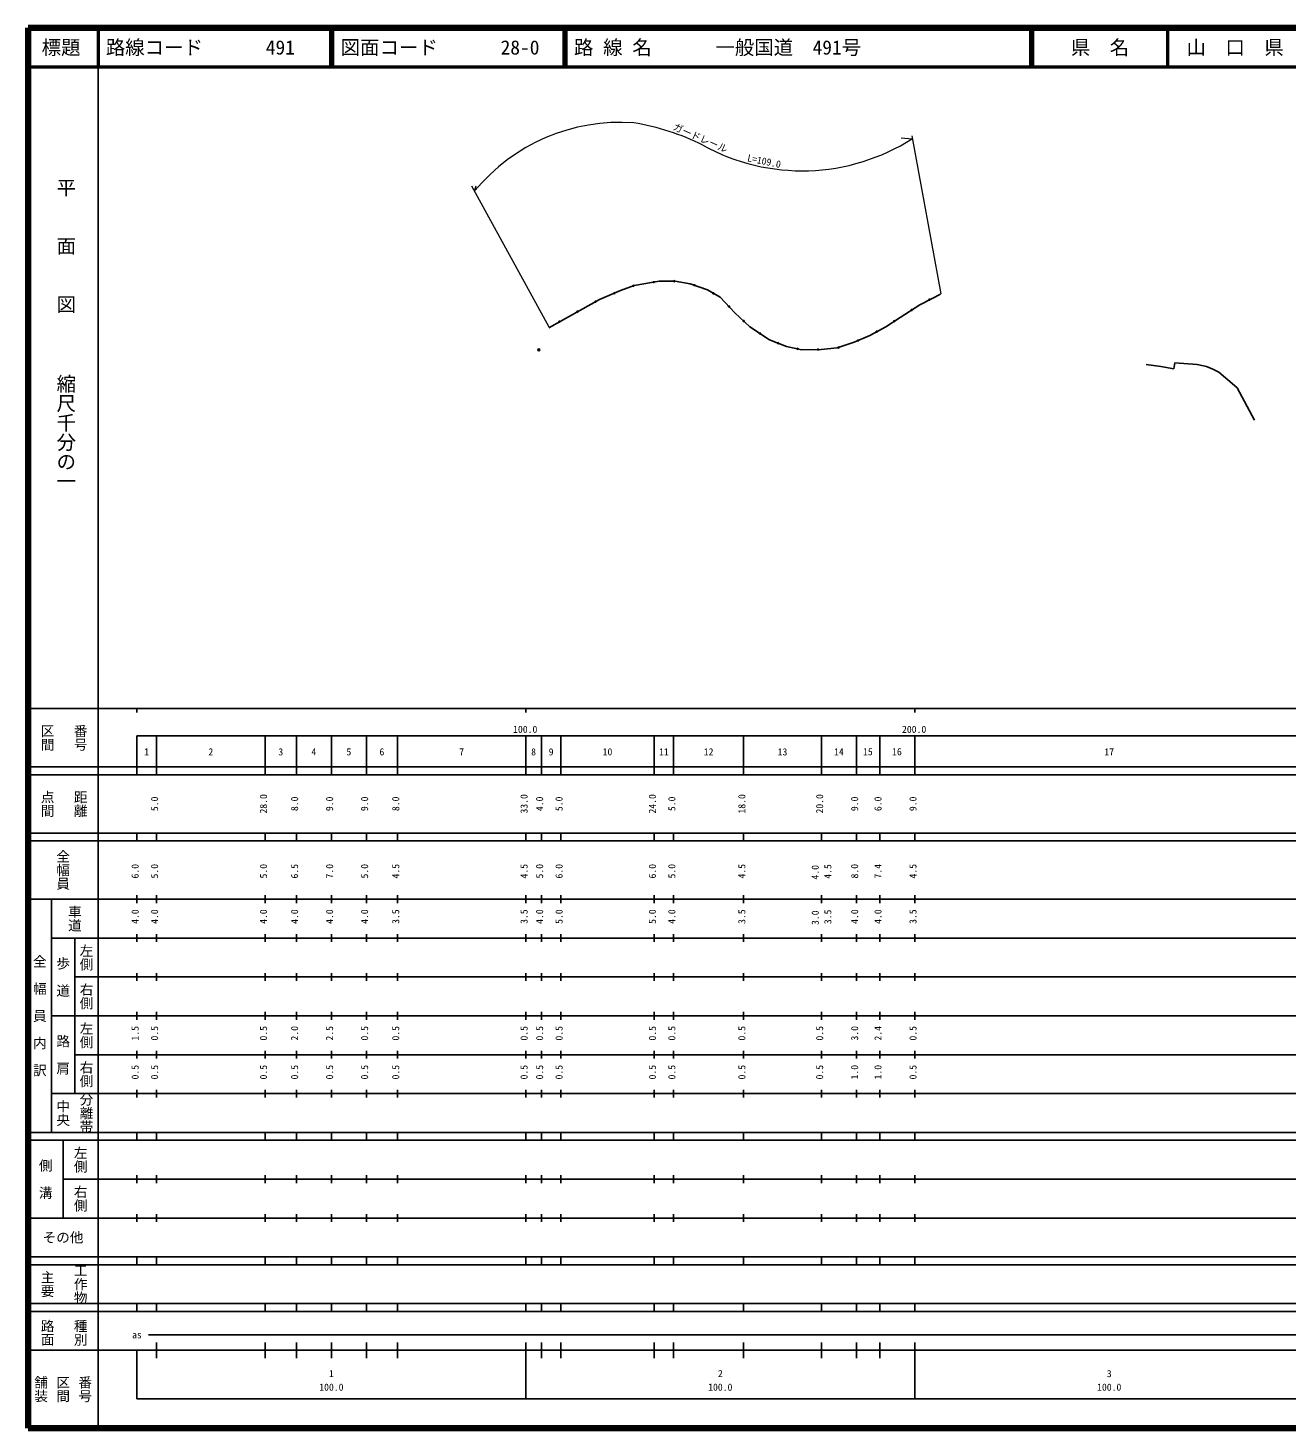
# Model space of a CAD drawing. Units: millimetres on the paper, with parts at other scales. Extents: x 40 to 680, y 20 to 380.
# Drawn here: x 40 to 363.7, y 20 to 380 of the extents above; entities that cross this region are included whole.
import ezdxf
from ezdxf.enums import TextEntityAlignment as Align

# ---------------------------------------------------------------- set-up
doc = ezdxf.new("R2010")
doc.units = ezdxf.units.MM
doc.header["$PDMODE"] = 32
doc.header["$PDSIZE"] = 0.5
for name, color, linetype, lineweight in [('M-BGD', 7, 'Continuous', 25), ('M-STR-HTXT', 7, 'Continuous', 13), ('M-TTL', 2, 'Continuous', 140), ('M-TTL-BAND', 7, 'Continuous', 25), ('M-TTL-LINE', 7, 'Continuous', 50), ('M-TTL-TXT', 7, 'Continuous', 13)]:
    doc.layers.add(name, color=color, linetype=linetype, lineweight=lineweight)
doc.layers.add('M-OTRS', color=6, linetype='Continuous')
doc.styles.add('@ＭＳ ゴシック', font='')
doc.styles.add('ＭＳ ゴシック', font='')
doc.styles.get('@ＭＳ ゴシック').set_extended_font_data('@MS Gothic')
doc.styles.get('ＭＳ ゴシック').set_extended_font_data('MS Gothic')

msp = doc.modelspace()

# ---------------------------------------------------------------- linework, layer by layer
at = {"layer": 'M-BGD'}
for p, q in [((192.327, 312.513), (195.854, 313.778)), ((195.854, 313.778), (202.308, 314.909)), ((202.308, 314.909), (206.367, 314.909)), ((206.367, 314.909), (210.293, 314.243)), ((210.293, 314.243), (214.751, 312.646)), ((173.896, 302.932), (186.938, 310.184)), ((186.938, 310.184), (192.327, 312.513)), ((214.751, 312.646), (217.945, 310.783)), ((217.945, 310.783), (221.738, 306.791)), ((269.313, 308.854), (272.44, 310.451)), ((272.44, 310.451), (274.636, 311.582)), ((221.738, 306.791), (225.597, 303.198)), ((264.256, 305.593), (269.313, 308.854)), ((225.597, 303.198), (230.654, 299.804)), ((256.471, 300.936), (260.53, 303.198)), ((260.53, 303.198), (264.256, 305.593)), ((230.654, 299.804), (235.046, 298.074)), ((248.087, 297.742), (252.412, 299.206)), ((252.412, 299.206), (256.471, 300.936)), ((235.046, 298.074), (238.971, 297.276)), ((238.971, 297.276), (243.895, 297.342)), ((243.895, 297.342), (248.087, 297.742)), ((331.242, 292.923), (327.509, 293.502)), ((334.588, 292.344), (331.242, 292.923)), ((334.588, 292.344), (334.864, 293.875)), ((340.605, 293.502), (334.864, 293.875)), ((340.605, 293.502), (343.018, 292.988)), ((343.018, 292.988), (344.672, 292.3)), ((344.672, 292.3), (346.217, 291.463)), ((346.217, 291.463), (350.232, 288.038)), ((350.232, 288.038), (350.891, 287.507)), ((350.891, 287.507), (355.373, 279.2))]:
    msp.add_line(p, q, dxfattribs=at)
for centre, start, end in [((195.699, 313.722), 0, 180), ((195.699, 313.722), 180, 0), ((200.912, 314.664), 0, 180), ((200.912, 314.664), 180, 0), ((206.191, 314.909), 0, 180), ((206.191, 314.909), 180, 0), ((211.368, 313.858), 0, 180), ((211.368, 313.858), 180, 0), ((185.935, 309.627), 0, 180), ((185.935, 309.627), 180, 0), ((190.75, 311.832), 0, 180), ((190.75, 311.832), 180, 0), ((216.225, 311.787), 0, 180), ((216.225, 311.787), 180, 0), ((271.812, 310.13), 0, 180), ((271.812, 310.13), 180, 0), ((181.303, 307.051), 0, 180), ((181.303, 307.051), 180, 0), ((220.224, 308.384), 0, 180), ((220.224, 308.384), 180, 0), ((267.217, 307.502), 0, 180), ((267.217, 307.502), 180, 0), ((176.671, 304.475), 0, 180), ((176.671, 304.475), 180, 0), ((224.008, 304.677), 0, 180), ((224.008, 304.677), 180, 0), ((262.761, 304.632), 0, 180), ((262.761, 304.632), 180, 0), ((228.195, 301.454), 0, 180), ((228.195, 301.454), 180, 0), ((232.83, 298.947), 0, 180), ((232.83, 298.947), 180, 0), ((253.435, 299.641), 0, 180), ((253.435, 299.641), 180, 0), ((258.217, 301.909), 0, 180), ((258.217, 301.909), 180, 0), ((237.906, 297.493), 0, 180), ((237.906, 297.493), 180, 0), ((243.184, 297.333), 0, 180), ((243.184, 297.333), 180, 0), ((248.445, 297.863), 0, 180), ((248.445, 297.863), 180, 0)]:
    msp.add_arc(centre, 0.15, start, end, dxfattribs=at)
at = {"layer": 'M-OTRS'}
msp.add_point((171.336, 297.245), dxfattribs=at)
at = {"layer": 'M-STR-HTXT'}
for p, q in [((267.419, 351.431), (264.514, 351.676)), ((267.26, 352.299), (274.699, 311.621)), ((173.971, 303.102), (154.142, 339.299)), ((154.806, 338.088), (155.199, 339.395))]:
    msp.add_line(p, q, dxfattribs=at)
for centre, radius, start, end in [((192.265, 307.167), 48.573, 85.89101, 140.46206), ((185.865, 294.74), 61.672, 63.3496, 80.78055), ((239.041, 396.058), 52.775, 241.08947, 302.55714)]:
    msp.add_arc(centre, radius, start, end, dxfattribs=at)
at = {"layer": 'M-TTL'}
for p, q in [((40, 380), (40, 20)), ((680, 380), (40, 380)), ((40, 20), (680, 20))]:
    msp.add_line(p, q, dxfattribs=at)
at = {"layer": 'M-TTL-BAND'}
for p, q in [((58, 370), (58, 20)), ((40, 205), (579, 205)), ((68, 205), (68, 204)), ((168, 205), (168, 204)), ((268, 205), (268, 204)), ((68, 198), (579, 198)), ((68, 198), (68, 188)), ((73, 188), (73, 198)), ((101, 188), (101, 198)), ((109, 188), (109, 198)), ((118, 188), (118, 198)), ((127, 188), (127, 198)), ((135, 188), (135, 198)), ((168, 188), (168, 198)), ((172, 188), (172, 198)), ((177, 188), (177, 198)), ((201, 188), (201, 198)), ((206, 188), (206, 198)), ((224, 188), (224, 198)), ((244, 188), (244, 198)), ((253, 188), (253, 198)), ((259, 188), (259, 198)), ((268, 188), (268, 198)), ((40, 190), (579, 190)), ((40, 188), (579, 188)), ((40, 173), (579, 173)), ((68, 171), (68, 173)), ((73, 171), (73, 173)), ((101, 171), (101, 173)), ((109, 171), (109, 173)), ((118, 171), (118, 173)), ((127, 171), (127, 173)), ((135, 171), (135, 173)), ((168, 171), (168, 173)), ((172, 171), (172, 173)), ((177, 171), (177, 173)), ((201, 171), (201, 173)), ((206, 171), (206, 173)), ((224, 171), (224, 173)), ((244, 171), (244, 173)), ((253, 171), (253, 173)), ((259, 171), (259, 173)), ((268, 171), (268, 173)), ((40, 171), (579, 171)), ((40, 156), (579, 156)), ((46, 96), (46, 156)), ((68, 155), (68, 157)), ((73, 155), (73, 157)), ((101, 155), (101, 157)), ((109, 155), (109, 157)), ((118, 155), (118, 157)), ((127, 155), (127, 157)), ((135, 155), (135, 157)), ((168, 155), (168, 157)), ((172, 155), (172, 157)), ((177, 155), (177, 157)), ((201, 155), (201, 157)), ((206, 155), (206, 157)), ((224, 155), (224, 157)), ((244, 155), (244, 157)), ((253, 155), (253, 157)), ((259, 155), (259, 157)), ((268, 155), (268, 157)), ((46, 146), (579, 146)), ((52, 146), (52, 106)), ((68, 145), (68, 147)), ((73, 145), (73, 147)), ((101, 145), (101, 147)), ((109, 145), (109, 147)), ((118, 145), (118, 147)), ((127, 145), (127, 147)), ((135, 145), (135, 147)), ((168, 145), (168, 147)), ((172, 145), (172, 147)), ((177, 145), (177, 147)), ((201, 145), (201, 147)), ((206, 145), (206, 147)), ((224, 145), (224, 147)), ((244, 145), (244, 147)), ((253, 145), (253, 147)), ((259, 145), (259, 147)), ((268, 145), (268, 147)), ((68, 135), (68, 137)), ((73, 135), (73, 137)), ((101, 135), (101, 137)), ((109, 135), (109, 137)), ((118, 135), (118, 137)), ((127, 135), (127, 137)), ((135, 135), (135, 137)), ((168, 135), (168, 137)), ((172, 135), (172, 137)), ((177, 135), (177, 137)), ((201, 135), (201, 137)), ((206, 135), (206, 137)), ((224, 135), (224, 137)), ((244, 135), (244, 137)), ((253, 135), (253, 137)), ((259, 135), (259, 137)), ((268, 135), (268, 137)), ((52, 136), (579, 136)), ((46, 126), (579, 126)), ((68, 125), (68, 127)), ((73, 125), (73, 127)), ((101, 125), (101, 127)), ((109, 125), (109, 127)), ((118, 125), (118, 127)), ((127, 125), (127, 127)), ((135, 125), (135, 127)), ((168, 125), (168, 127)), ((172, 125), (172, 127)), ((177, 125), (177, 127)), ((201, 125), (201, 127)), ((206, 125), (206, 127)), ((224, 125), (224, 127)), ((244, 125), (244, 127)), ((253, 125), (253, 127)), ((259, 125), (259, 127)), ((268, 125), (268, 127)), ((52, 116), (579, 116)), ((68, 115), (68, 117)), ((73, 115), (73, 117)), ((101, 115), (101, 117)), ((109, 115), (109, 117)), ((118, 115), (118, 117)), ((127, 115), (127, 117)), ((135, 115), (135, 117)), ((168, 115), (168, 117)), ((172, 115), (172, 117)), ((177, 115), (177, 117)), ((201, 115), (201, 117)), ((206, 115), (206, 117)), ((224, 115), (224, 117)), ((244, 115), (244, 117)), ((253, 115), (253, 117)), ((259, 115), (259, 117)), ((268, 115), (268, 117)), ((46, 106), (579, 106)), ((68, 105), (68, 107)), ((73, 105), (73, 107)), ((101, 105), (101, 107)), ((109, 105), (109, 107)), ((118, 105), (118, 107)), ((127, 105), (127, 107)), ((135, 105), (135, 107)), ((168, 105), (168, 107)), ((172, 105), (172, 107)), ((177, 105), (177, 107)), ((201, 105), (201, 107)), ((206, 105), (206, 107)), ((224, 105), (224, 107)), ((244, 105), (244, 107)), ((253, 105), (253, 107)), ((259, 105), (259, 107)), ((268, 105), (268, 107)), ((40, 96), (579, 96)), ((40, 94), (579, 94)), ((49, 94), (49, 74)), ((68, 94), (68, 96)), ((73, 94), (73, 96)), ((101, 94), (101, 96)), ((109, 94), (109, 96)), ((118, 94), (118, 96)), ((127, 94), (127, 96)), ((135, 94), (135, 96)), ((168, 94), (168, 96)), ((172, 94), (172, 96)), ((177, 94), (177, 96)), ((201, 94), (201, 96)), ((206, 94), (206, 96)), ((224, 94), (224, 96)), ((244, 94), (244, 96)), ((253, 94), (253, 96)), ((259, 94), (259, 96)), ((268, 94), (268, 96)), ((49, 84), (579, 84)), ((68, 83), (68, 85)), ((73, 83), (73, 85)), ((101, 83), (101, 85)), ((109, 83), (109, 85)), ((118, 83), (118, 85)), ((127, 83), (127, 85)), ((135, 83), (135, 85)), ((168, 83), (168, 85)), ((172, 83), (172, 85)), ((177, 83), (177, 85)), ((201, 83), (201, 85)), ((206, 83), (206, 85)), ((224, 83), (224, 85)), ((244, 83), (244, 85)), ((253, 83), (253, 85)), ((259, 83), (259, 85)), ((268, 83), (268, 85)), ((40, 74), (579, 74)), ((68, 73), (68, 75)), ((73, 73), (73, 75)), ((101, 73), (101, 75)), ((109, 73), (109, 75)), ((118, 73), (118, 75)), ((127, 73), (127, 75)), ((135, 73), (135, 75)), ((168, 73), (168, 75)), ((172, 73), (172, 75)), ((177, 73), (177, 75)), ((201, 73), (201, 75)), ((206, 73), (206, 75)), ((224, 73), (224, 75)), ((244, 73), (244, 75)), ((253, 73), (253, 75)), ((259, 73), (259, 75)), ((268, 73), (268, 75)), ((40, 64), (579, 64)), ((40, 62), (579, 62)), ((68, 62), (68, 64)), ((73, 62), (73, 64)), ((101, 62), (101, 64)), ((109, 62), (109, 64)), ((118, 62), (118, 64)), ((127, 62), (127, 64)), ((135, 62), (135, 64)), ((168, 62), (168, 64)), ((172, 62), (172, 64)), ((177, 62), (177, 64)), ((201, 62), (201, 64)), ((206, 62), (206, 64)), ((224, 62), (224, 64)), ((244, 62), (244, 64)), ((253, 62), (253, 64)), ((259, 62), (259, 64)), ((268, 62), (268, 64)), ((40, 52), (579, 52)), ((68, 50), (68, 52)), ((73, 50), (73, 52)), ((101, 50), (101, 52)), ((109, 50), (109, 52)), ((118, 50), (118, 52)), ((127, 50), (127, 52)), ((135, 50), (135, 52)), ((168, 50), (168, 52)), ((172, 50), (172, 52)), ((177, 50), (177, 52)), ((201, 50), (201, 52)), ((206, 50), (206, 52)), ((224, 50), (224, 52)), ((244, 50), (244, 52)), ((253, 50), (253, 52)), ((259, 50), (259, 52)), ((268, 50), (268, 52)), ((40, 50), (579, 50)), ((71, 44), (565, 44)), ((40, 40), (579, 40)), ((68, 40), (68, 27.5)), ((73, 38), (73, 42)), ((101, 38), (101, 42)), ((109, 38), (109, 42)), ((118, 38), (118, 42)), ((127, 38), (127, 42)), ((135, 38), (135, 42)), ((168, 27.5), (168, 42)), ((172, 38), (172, 42)), ((177, 38), (177, 42)), ((201, 38), (201, 42)), ((206, 38), (206, 42)), ((224, 38), (224, 42)), ((244, 38), (244, 42)), ((253, 38), (253, 42)), ((259, 38), (259, 42)), ((268, 27.5), (268, 42)), ((68, 27.5), (579, 27.5))]:
    msp.add_line(p, q, dxfattribs=at)
at = {"layer": 'M-TTL-LINE'}
for p, q in [((58, 380), (58, 370)), ((117.75, 380), (117.75, 370)), ((118.25, 380), (118.25, 370)), ((177.75, 380), (177.75, 370)), ((178.25, 380), (178.25, 370)), ((297.75, 380), (297.75, 370)), ((298.25, 380), (298.25, 370)), ((333, 380), (333, 370)), ((40, 370), (680, 370))]:
    msp.add_line(p, q, dxfattribs=at)

# ---------------------------------------------------------------- texts
at = {"layer": 'M-STR-HTXT', "style": 'ＭＳ ゴシック'}
for s, rotation, p in [('ガードレール', 336.35, (212.868, 351.731)), ('L=109.0', 348.453, (229.285, 345.77))]:
    msp.add_text(s, height=1.833, rotation=rotation, dxfattribs=at).set_placement(p, align=Align.MIDDLE_CENTER)
at = {"layer": 'M-TTL-BAND', "style": '@ＭＳ ゴシック'}
for s, p in [('平\u3000\u3000面\u3000\u3000図', (49.777, 306.475)), ('縮尺千分の一', (49.777, 261.03))]:
    msp.add_text(s, height=3.666, rotation=270, dxfattribs=at).set_placement(p, align=Align.MIDDLE_RIGHT)
for s, p in [('区間', (45, 197.5)), ('番号', (53.5, 197.5)), ('点間', (45, 180.5)), ('距離', (53.5, 180.5)), ('全幅員', (49, 163.5)), ('車道', (52, 151)), ('左側', (55, 141)), ('全\u3000幅\u3000員\u3000内\u3000訳', (43, 126)), ('歩\u3000道', (49, 136)), ('右側', (55, 131)), ('左側', (55, 121)), ('路\u3000肩', (49, 116)), ('右側', (55, 111)), ('分離帯', (55, 101)), ('中央', (49, 101)), ('左側', (53.5, 89)), ('側\u3000溝', (44.5, 84)), ('右側', (53.5, 79)), ('工作物', (53.5, 57)), ('主要', (45, 57)), ('路面', (45, 44.5)), ('種別', (53.5, 44.5)), ('舗装', (43.333, 30)), ('区間', (49, 30)), ('番号', (54.667, 30))]:
    msp.add_text(s, height=2.566, rotation=270, dxfattribs=at).set_placement(p, align=Align.MIDDLE_CENTER)
at = {"layer": 'M-TTL-BAND', "style": 'ＭＳ ゴシック'}
for s, p in [('100.0', (167.844, 198.195)), ('200.0', (267.844, 198.195)), ('1', (70.5, 192.405)), ('2', (87, 192.405)), ('3', (105, 192.405)), ('4', (113.5, 192.405)), ('5', (122.5, 192.405)), ('6', (131, 192.405)), ('7', (151.5, 192.405)), ('8', (170, 192.405)), ('9', (174.5, 192.405)), ('10', (189, 192.405)), ('11', (203.5, 192.405)), ('12', (215, 192.405)), ('13', (234, 192.405)), ('14', (248.5, 192.405)), ('15', (255.952, 192.439)), ('16', (263.417, 192.439)), ('17', (318, 192.405)), ('as', (68, 42.5)), ('1', (118, 32.523)), ('2', (218, 32.523)), ('3', (318, 32.523)), ('100.0', (118, 29.033)), ('100.0', (218, 29.033)), ('100.0', (318, 29.033))]:
    msp.add_text(s, height=1.833, dxfattribs=at).set_placement(p, align=Align.BOTTOM_CENTER)
for s, p in [('5.0', (74, 180.5)), ('28.0', (102, 180.5)), ('8.0', (110, 180.5)), ('9.0', (119, 180.5)), ('9.0', (128, 180.5)), ('8.0', (136, 180.5)), ('33.0', (169, 180.5)), ('4.0', (173, 180.5)), ('5.0', (178, 180.5)), ('24.0', (202, 180.5)), ('5.0', (207, 180.5)), ('18.0', (225, 180.5)), ('20.0', (245, 180.5)), ('9.0', (254, 180.5)), ('6.0', (260, 180.5)), ('9.0', (269, 180.5)), ('6.0', (69, 163.174)), ('5.0', (74, 163.174)), ('5.0', (102, 163.174)), ('6.5', (110, 163.174)), ('7.0', (119, 163.174)), ('5.0', (128, 163.174)), ('4.5', (136, 163.174)), ('4.5', (169, 163.174)), ('5.0', (173, 163.174)), ('6.0', (178, 163.174)), ('6.0', (202, 163.174)), ('5.0', (207, 163.174)), ('4.5', (225, 163.174)), ('4.0', (243.866, 162.896)), ('4.5', (247.106, 163.107)), ('8.0', (254, 163.174)), ('7.4', (260, 163.174)), ('4.5', (269, 163.174)), ('4.0', (69, 151.5)), ('4.0', (74, 151.5)), ('4.0', (102, 151.5)), ('4.0', (110, 151.5)), ('4.0', (119, 151.5)), ('4.0', (128, 151.5)), ('3.5', (136, 151.5)), ('3.5', (169, 151.5)), ('4.0', (173, 151.5)), ('5.0', (178, 151.5)), ('5.0', (202, 151.5)), ('4.0', (207, 151.5)), ('3.5', (225, 151.5)), ('3.0', (243.866, 151.222)), ('3.5', (247.106, 151.433)), ('4.0', (254, 151.5)), ('4.0', (260, 151.5)), ('3.5', (269, 151.5)), ('1.5', (69, 121.5)), ('0.5', (74, 121.5)), ('0.5', (102, 121.5)), ('2.0', (110, 121.5)), ('2.5', (119, 121.5)), ('0.5', (128, 121.5)), ('0.5', (136, 121.5)), ('0.5', (169, 121.5)), ('0.5', (173, 121.5)), ('0.5', (178, 121.5)), ('0.5', (202, 121.5)), ('0.5', (207, 121.5)), ('0.5', (225, 121.5)), ('0.5', (245, 121.5)), ('3.0', (254, 121.5)), ('2.4', (260, 121.5)), ('0.5', (269, 121.5)), ('0.5', (69, 111.5)), ('0.5', (74, 111.5)), ('0.5', (102, 111.5)), ('0.5', (110, 111.5)), ('0.5', (119, 111.5)), ('0.5', (128, 111.5)), ('0.5', (136, 111.5)), ('0.5', (169, 111.5)), ('0.5', (173, 111.5)), ('0.5', (178, 111.5)), ('0.5', (202, 111.5)), ('0.5', (207, 111.5)), ('0.5', (225, 111.5)), ('0.5', (245, 111.5)), ('1.0', (254, 111.5)), ('1.0', (260, 111.5)), ('0.5', (269, 111.5))]:
    msp.add_text(s, height=1.833, rotation=90, dxfattribs=at).set_placement(p, align=Align.BOTTOM_CENTER)
msp.add_text('その他', height=2.566, dxfattribs=at).set_placement((49, 69), align=Align.MIDDLE_CENTER)
at = {"layer": 'M-TTL-TXT', "style": 'ＭＳ ゴシック'}
for s, p in [('標題', (48.5, 375)), ('県\u3000名', (315.625, 375)), ('山\u3000口\u3000県', (350.375, 375))]:
    msp.add_text(s, height=3.666, dxfattribs=at).set_placement(p, align=Align.MIDDLE_CENTER)
for s, p in [('路線コード', (60, 375)), ('491', (101.142, 375)), ('図面コード', (120.38, 375)), ('28-0', (161.521, 375)), ('路 線 名', (180.38, 375)), ('一般国道\u3000491号', (216.734, 375))]:
    msp.add_text(s, height=3.666, dxfattribs=at).set_placement(p, align=Align.MIDDLE_LEFT)

doc.saveas('drawing.dxf')
